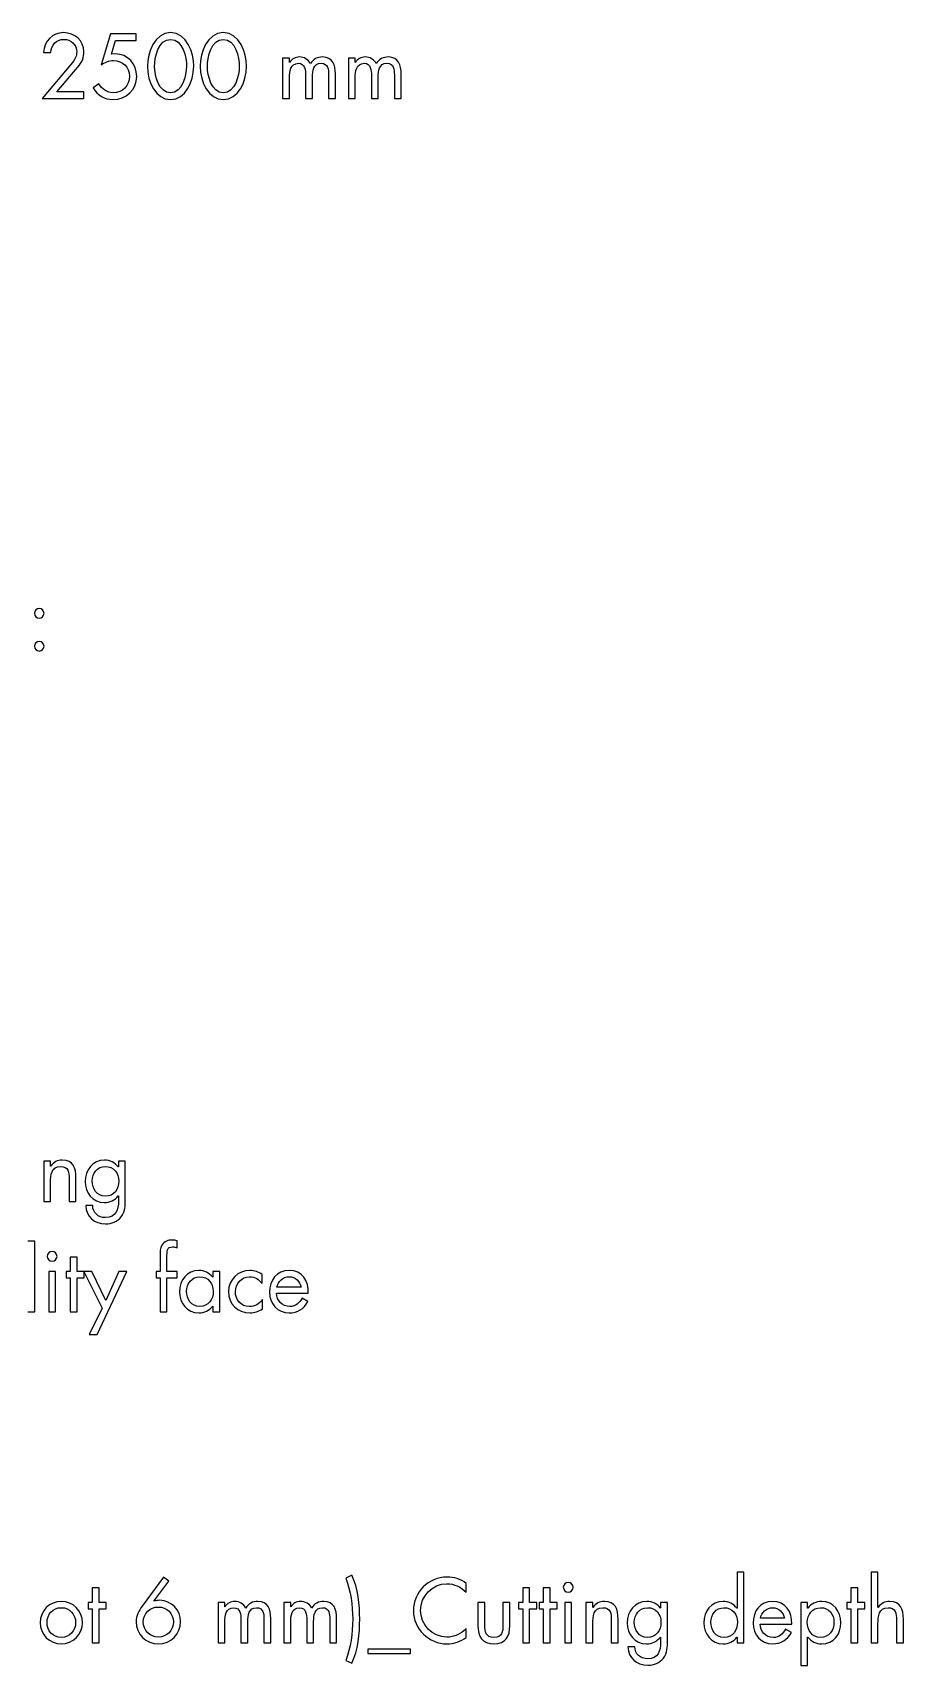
# Model space of a CAD drawing. Extents: x 150 to 6088, y 37 to 2750.
# Drawn here: x 5478 to 6088, y 140 to 1283 of the extents above; entities that cross this region are included whole.
import ezdxf

# ---------------------------------------------------------------- set-up
doc = ezdxf.new("R2010")
doc.units = 0
doc.layers.add('00_Layout', color=7, linetype='CONTINUOUS')

msp = doc.modelspace()

# ---------------------------------------------------------------- linework, layer by layer
at = {"layer": '00_Layout', "color": 7}
for p, q in [((5532.633173, 1282.252845), (5526.096392, 1260.602885)), ((5550.625066, 1282.252845), (5532.633173, 1282.252845)), ((5550.625066, 1277.575022), (5550.625066, 1282.252845)), ((5574.673786, 1283.032465), (5574.673786, 1283.032465)), ((5611.616683, 1283.032465), (5611.616683, 1283.032465)), ((5485.854942, 1269.05895), (5490.892598, 1269.05895)), ((5533.232983, 1267.919498), (5536.171703, 1277.575022)), ((5536.171703, 1277.575022), (5550.625066, 1277.575022)), ((5574.673786, 1278.354642), (5574.673786, 1278.354642)), ((5611.616683, 1278.354642), (5611.616683, 1278.354642)), ((5505.945769, 1262.042215), (5484.775444, 1237.033826)), ((5494.970876, 1241.71165), (5510.623592, 1260.123117)), ((5535.931727, 1268.159369), (5533.232983, 1267.919498)), ((5657.914962, 1265.220727), (5653.117282, 1265.220727)), ((5653.117282, 1265.220727), (5653.117282, 1237.033826)), ((5657.914962, 1262.162151), (5657.914962, 1265.220727)), ((5658.035082, 1262.162151), (5657.914962, 1262.162151)), ((5703.973793, 1265.220727), (5699.175849, 1265.220727)), ((5699.175849, 1265.220727), (5699.175849, 1237.033826)), ((5703.973793, 1262.162151), (5703.973793, 1265.220727)), ((5704.093649, 1262.162151), (5703.973793, 1262.162151)), ((5524.536941, 1247.229073), (5520.518987, 1244.350413)), ((5657.914962, 1237.033826), (5657.914962, 1251.607045)), ((5669.189891, 1253.046375), (5669.189891, 1237.033826)), ((5673.98757, 1237.033826), (5673.98757, 1251.966877)), ((5685.2625, 1253.406208), (5685.2625, 1237.033826)), ((5690.060179, 1237.033826), (5690.060179, 1254.185854)), ((5703.973793, 1237.033826), (5703.973793, 1251.607045)), ((5715.248458, 1253.046375), (5715.248458, 1237.033826)), ((5720.046137, 1237.033826), (5720.046137, 1251.966877)), ((5731.321067, 1253.406208), (5731.321067, 1237.033826)), ((5736.118746, 1237.033826), (5736.118746, 1254.185854)), ((5484.775444, 1237.033826), (5514.042001, 1237.033826)), ((5514.042001, 1241.71165), (5494.970876, 1241.71165)), ((5514.042001, 1237.033826), (5514.042001, 1241.71165)), ((5653.117282, 1237.033826), (5657.914962, 1237.033826)), ((5669.189891, 1237.033826), (5673.98757, 1237.033826)), ((5685.2625, 1237.033826), (5690.060179, 1237.033826)), ((5699.175849, 1237.033826), (5703.973793, 1237.033826)), ((5715.248458, 1237.033826), (5720.046137, 1237.033826)), ((5731.321067, 1237.033826), (5736.118746, 1237.033826)), ((5482.736305, 879.8788), (5482.736305, 879.8788)), ((5482.736305, 856.849464), (5482.736305, 856.849464)), ((5490.712681, 492.977554), (5485.914738, 492.977554)), ((5485.914738, 492.977554), (5485.914738, 464.790653)), ((5490.712681, 489.559145), (5490.712681, 492.977554)), ((5543.008257, 492.977554), (5538.210578, 492.977554)), ((5538.210578, 492.977554), (5538.210578, 488.959441)), ((5543.008257, 466.170002), (5543.008257, 492.977554)), ((5490.832537, 489.559145), (5490.712681, 489.559145)), ((5503.666653, 480.683266), (5503.666653, 464.790653)), ((5508.464332, 464.790653), (5508.464332, 481.522867)), ((5528.974788, 489.319274), (5528.974788, 489.319274)), ((5538.210578, 488.959441), (5538.090722, 488.959441)), ((5490.712681, 464.790653), (5490.712681, 478.164438)), ((5538.090722, 468.68883), (5538.210578, 468.68883)), ((5538.210578, 468.68883), (5538.210578, 465.330402)), ((5485.914738, 464.790653), (5490.712681, 464.790653)), ((5503.666653, 464.790653), (5508.464332, 464.790653)), ((5520.15889, 462.031928), (5515.361211, 462.031928)), ((5479.557872, 437.043383), (5474.760193, 437.043383)), ((5479.557872, 387.566328), (5479.557872, 437.043383)), ((5579.291549, 432.365533), (5579.291549, 437.223299)), ((5491.792179, 429.786751), (5491.792179, 429.786751)), ((5509.244058, 425.888547), (5504.446379, 425.888547)), ((5504.446379, 425.888547), (5504.446379, 415.753255)), ((5509.244058, 415.753255), (5509.244058, 425.888547)), ((5567.357015, 426.968045), (5567.357015, 415.753255)), ((5572.154958, 415.753255), (5572.154958, 425.288818)), ((5494.191151, 415.753255), (5489.393207, 415.753255)), ((5489.393207, 415.753255), (5489.393207, 387.566328)), ((5494.191151, 387.566328), (5494.191151, 415.753255)), ((5504.446379, 415.753255), (5501.507658, 415.753255)), ((5501.507658, 415.753255), (5501.507658, 411.315303)), ((5514.281713, 415.753255), (5509.244058, 415.753255)), ((5519.499285, 415.753255), (5513.921881, 415.753255)), ((5513.921881, 415.753255), (5526.875853, 390.205091)), ((5514.281713, 411.315303), (5514.281713, 415.753255)), ((5529.454741, 395.542625), (5519.499285, 415.753255)), ((5523.217467, 371.733669), (5544.027959, 415.753255)), ((5538.570411, 415.753255), (5529.454741, 395.542625)), ((5544.027959, 415.753255), (5538.570411, 415.753255)), ((5567.357015, 415.753255), (5564.718331, 415.753255)), ((5564.718331, 415.753255), (5564.718331, 411.315303)), ((5579.291549, 415.753255), (5572.154958, 415.753255)), ((5579.291549, 411.315303), (5579.291549, 415.753255)), ((5595.064386, 412.094949), (5595.064386, 412.094949)), ((5604.299911, 411.735116), (5604.180055, 411.735116)), ((5609.097855, 415.753255), (5604.299911, 415.753255)), ((5604.299911, 415.753255), (5604.299911, 411.735116)), ((5609.097855, 387.566328), (5609.097855, 415.753255)), ((5638.903897, 407.357144), (5638.903897, 413.714195)), ((5501.507658, 411.315303), (5504.446379, 411.315303)), ((5504.446379, 411.315303), (5504.446379, 387.566328)), ((5509.244058, 411.315303), (5514.281713, 411.315303)), ((5509.244058, 387.566328), (5509.244058, 411.315303)), ((5564.718331, 411.315303), (5567.357015, 411.315303)), ((5567.357015, 411.315303), (5567.357015, 387.566328)), ((5572.154958, 411.315303), (5579.291549, 411.315303)), ((5572.154958, 387.566328), (5572.154958, 411.315303)), ((5638.784041, 407.357144), (5638.903897, 407.357144)), ((5648.919148, 400.640261), (5671.04885, 400.640261)), ((5666.011194, 404.718355), (5649.159124, 404.718355)), ((5526.875853, 390.205091), (5517.760183, 371.733669)), ((5604.180055, 391.464505), (5604.299911, 391.464505)), ((5604.299911, 391.464505), (5604.299911, 387.566328)), ((5639.083813, 396.082374), (5638.963957, 396.082374)), ((5639.083813, 389.665342), (5639.083813, 396.082374)), ((5670.809138, 394.703024), (5666.730859, 397.041936)), ((5474.760193, 387.566328), (5479.557872, 387.566328)), ((5489.393207, 387.566328), (5494.191151, 387.566328)), ((5504.446379, 387.566328), (5509.244058, 387.566328)), ((5567.357015, 387.566328), (5572.154958, 387.566328)), ((5604.299911, 387.566328), (5609.097855, 387.566328)), ((5517.760183, 371.733669), (5523.217467, 371.733669)), ((5569.695926, 201.892043), (5554.70308, 181.441516)), ((5563.039024, 185.039841), (5573.474433, 199.073337)), ((5573.474433, 199.073337), (5569.695926, 201.892043)), ((5701.634881, 203.151457), (5697.376686, 201.112397)), ((5781.697624, 191.216976), (5781.697624, 197.454091)), ((5853.004529, 198.113775), (5853.004529, 198.113775)), ((5976.067526, 205.370433), (5971.269583, 205.370433)), ((5971.269583, 205.370433), (5971.269583, 180.062167)), ((5976.067526, 155.893378), (5976.067526, 205.370433)), ((6065.066023, 205.370433), (6065.066023, 155.893378)), ((6069.863966, 205.370433), (6065.066023, 205.370433)), ((6069.863966, 180.781832), (6069.863966, 205.370433)), ((5519.859118, 184.080306), (5516.920397, 184.080306)), ((5516.920397, 184.080306), (5516.920397, 179.642353)), ((5524.656797, 194.215598), (5519.859118, 194.215598)), ((5519.859118, 194.215598), (5519.859118, 184.080306)), ((5524.656797, 184.080306), (5524.656797, 194.215598)), ((5529.694453, 184.080306), (5524.656797, 184.080306)), ((5529.694453, 179.642353), (5529.694453, 184.080306)), ((5563.159145, 184.919906), (5563.039024, 185.039841)), ((5612.696181, 184.080306), (5607.898237, 184.080306)), ((5607.898237, 184.080306), (5607.898237, 155.893378)), ((5612.696181, 181.021702), (5612.696181, 184.080306)), ((5658.754747, 184.080306), (5653.956804, 184.080306)), ((5653.956804, 184.080306), (5653.956804, 155.893378)), ((5658.754747, 181.021702), (5658.754747, 184.080306)), ((5794.65186, 184.080306), (5789.853917, 184.080306)), ((5789.853917, 184.080306), (5789.853917, 167.827833)), ((5794.65186, 168.367582), (5794.65186, 184.080306)), ((5812.163535, 184.080306), (5807.365856, 184.080306)), ((5807.365856, 184.080306), (5807.365856, 168.367582)), ((5812.163535, 167.827833), (5812.163535, 184.080306)), ((5821.159349, 184.080306), (5818.220892, 184.080306)), ((5818.220892, 184.080306), (5818.220892, 179.642353)), ((5825.957292, 194.215598), (5821.159349, 194.215598)), ((5821.159349, 194.215598), (5821.159349, 184.080306)), ((5825.957292, 184.080306), (5825.957292, 194.215598)), ((5830.994948, 184.080306), (5825.957292, 184.080306)), ((5830.994948, 179.642353), (5830.994948, 184.080306)), ((5835.552651, 184.080306), (5832.61393, 184.080306)), ((5832.61393, 184.080306), (5832.61393, 179.642353)), ((5840.350594, 194.215598), (5835.552651, 194.215598)), ((5835.552651, 194.215598), (5835.552651, 184.080306)), ((5840.350594, 184.080306), (5840.350594, 194.215598)), ((5845.38825, 184.080306), (5840.350594, 184.080306)), ((5845.38825, 179.642353), (5845.38825, 184.080306)), ((5855.403501, 184.080306), (5850.605557, 184.080306)), ((5850.605557, 184.080306), (5850.605557, 155.893378)), ((5855.403501, 155.893378), (5855.403501, 184.080306)), ((5870.216431, 184.080306), (5865.418752, 184.080306)), ((5865.418752, 184.080306), (5865.418752, 155.893378)), ((5870.216431, 180.66187), (5870.216431, 184.080306)), ((5922.512272, 184.080306), (5917.714593, 184.080306)), ((5917.714593, 184.080306), (5917.714593, 180.062167)), ((5922.512272, 157.272728), (5922.512272, 184.080306)), ((6020.626702, 184.080306), (6015.829023, 184.080306)), ((6015.829023, 184.080306), (6015.829023, 140.06072)), ((6020.626702, 180.062167), (6020.626702, 184.080306)), ((6050.912697, 184.080306), (6047.973976, 184.080306)), ((6047.973976, 184.080306), (6047.973976, 179.642353)), ((6055.710376, 194.215598), (6050.912697, 194.215598)), ((6050.912697, 194.215598), (6050.912697, 184.080306)), ((6055.710376, 184.080306), (6055.710376, 194.215598)), ((6060.748032, 184.080306), (6055.710376, 184.080306)), ((6060.748032, 179.642353), (6060.748032, 184.080306)), ((5498.209105, 180.421999), (5498.209105, 180.421999)), ((5516.920397, 179.642353), (5519.859118, 179.642353)), ((5519.859118, 179.642353), (5519.859118, 155.893378)), ((5524.656797, 179.642353), (5529.694453, 179.642353)), ((5524.656797, 155.893378), (5524.656797, 179.642353)), ((5612.816037, 181.021702), (5612.696181, 181.021702)), ((5623.970846, 171.905953), (5623.970846, 155.893378)), ((5640.043455, 172.265786), (5640.043455, 155.893378)), ((5644.841134, 155.893378), (5644.841134, 173.045405)), ((5658.874603, 181.021702), (5658.754747, 181.021702)), ((5670.029412, 171.905953), (5670.029412, 155.893378)), ((5686.102021, 172.265786), (5686.102021, 155.893378)), ((5690.8997, 155.893378), (5690.8997, 173.045405)), ((5818.220892, 179.642353), (5821.159349, 179.642353)), ((5821.159349, 179.642353), (5821.159349, 155.893378)), ((5825.957292, 179.642353), (5830.994948, 179.642353)), ((5825.957292, 155.893378), (5825.957292, 179.642353)), ((5832.61393, 179.642353), (5835.552651, 179.642353)), ((5835.552651, 179.642353), (5835.552651, 155.893378)), ((5840.350594, 179.642353), (5845.38825, 179.642353)), ((5840.350594, 155.893378), (5840.350594, 179.642353)), ((5870.336552, 180.66187), (5870.216431, 180.66187)), ((5883.170668, 171.785991), (5883.170668, 155.893378)), ((5887.968347, 155.893378), (5887.968347, 172.625618)), ((5908.478802, 180.421999), (5908.478802, 180.421999)), ((5917.714593, 180.062167), (5917.594472, 180.062167)), ((5962.034057, 180.421999), (5962.034057, 180.421999)), ((5971.269583, 180.062167), (5971.149727, 180.062167)), ((6004.434238, 173.045405), (5987.582168, 173.045405)), ((6020.746558, 180.062167), (6020.626702, 180.062167)), ((6029.562456, 180.421999), (6029.562456, 180.421999)), ((6047.973976, 179.642353), (6050.912697, 179.642353)), ((6050.912697, 179.642353), (6050.912697, 155.893378)), ((6055.710376, 179.642353), (6060.748032, 179.642353)), ((6055.710376, 155.893378), (6055.710376, 179.642353)), ((6069.983822, 180.66187), (6069.863966, 180.781832)), ((6082.817938, 171.785991), (6082.817938, 155.893378)), ((6087.615617, 155.893378), (6087.615617, 172.625618)), ((5612.696181, 155.893378), (5612.696181, 170.466623)), ((5628.768525, 155.893378), (5628.768525, 170.826456)), ((5658.754747, 155.893378), (5658.754747, 170.466623)), ((5674.827092, 155.893378), (5674.827092, 170.826456)), ((5781.697624, 159.551685), (5781.697624, 165.788773)), ((5870.216431, 155.893378), (5870.216431, 169.267164)), ((5987.342191, 168.967312), (6009.471893, 168.967312)), ((6009.232181, 163.030048), (6005.153903, 165.368986)), ((6069.863966, 155.893378), (6069.863966, 169.267164)), ((5498.209105, 155.113732), (5498.209105, 155.113732)), ((5519.859118, 155.893378), (5524.656797, 155.893378)), ((5566.157661, 159.791555), (5566.157661, 159.791555)), ((5607.898237, 155.893378), (5612.696181, 155.893378)), ((5623.970846, 155.893378), (5628.768525, 155.893378)), ((5640.043455, 155.893378), (5644.841134, 155.893378)), ((5653.956804, 155.893378), (5658.754747, 155.893378)), ((5670.029412, 155.893378), (5674.827092, 155.893378)), ((5686.102021, 155.893378), (5690.8997, 155.893378)), ((5742.655792, 151.395445), (5712.669834, 151.395445)), ((5712.669834, 151.395445), (5712.669834, 148.396849)), ((5742.655792, 148.396849), (5742.655792, 151.395445)), ((5821.159349, 155.893378), (5825.957292, 155.893378)), ((5835.552651, 155.893378), (5840.350594, 155.893378)), ((5850.605557, 155.893378), (5855.403501, 155.893378)), ((5865.418752, 155.893378), (5870.216431, 155.893378)), ((5883.170668, 155.893378), (5887.968347, 155.893378)), ((5899.662905, 153.134653), (5894.865226, 153.134653)), ((5917.594472, 159.791555), (5917.714593, 159.791555)), ((5917.714593, 159.791555), (5917.714593, 156.433127)), ((5971.149727, 159.791555), (5971.269583, 159.791555)), ((5971.269583, 159.791555), (5971.269583, 155.893378)), ((5971.269583, 155.893378), (5976.067526, 155.893378)), ((6020.626702, 140.06072), (6020.626702, 159.851536)), ((6020.626702, 159.851536), (6020.746558, 159.851536)), ((6050.912697, 155.893378), (6055.710376, 155.893378)), ((6065.066023, 155.893378), (6069.863966, 155.893378)), ((6082.817938, 155.893378), (6087.615617, 155.893378)), ((5697.376686, 143.53911), (5701.634881, 141.50005)), ((5712.669834, 148.396849), (5742.655792, 148.396849)), ((6015.829023, 140.06072), (6020.626702, 140.06072))]:
    msp.add_line(p, q, dxfattribs=at)
for points in [[(5499.828616, 1283.032465), (5491.852239, 1283.032465), (5486.034858, 1276.975293), (5485.854942, 1269.05895)], [(5514.042001, 1269.65868), (5514.042001, 1277.515041), (5507.385099, 1283.032465), (5499.828616, 1283.032465)], [(5574.673786, 1283.032465), (5563.21894, 1283.032465), (5558.481321, 1268.879034), (5558.481321, 1259.583342)], [(5590.866251, 1259.583342), (5590.866251, 1268.879034), (5586.128368, 1283.032465), (5574.673786, 1283.032465)], [(5611.616683, 1283.032465), (5600.161837, 1283.032465), (5595.423954, 1268.879034), (5595.423954, 1259.583342)], [(5627.809148, 1259.583342), (5627.809148, 1268.879034), (5623.071264, 1283.032465), (5611.616683, 1283.032465)], [(5490.892598, 1269.05895), (5491.012718, 1274.336503), (5494.550983, 1278.354642), (5500.008532, 1278.354642)], [(5500.008532, 1278.354642), (5504.926067, 1278.354642), (5509.004346, 1274.636381), (5509.004346, 1269.598699)], [(5509.004346, 1269.598699), (5509.004346, 1266.660084), (5507.744932, 1264.201211), (5505.945769, 1262.042215)], [(5510.623592, 1260.123117), (5512.962504, 1262.821861), (5514.042001, 1266.000373), (5514.042001, 1269.65868)], [(5563.518977, 1259.343471), (5563.398857, 1265.760503), (5566.157661, 1278.354642), (5574.673786, 1278.354642)], [(5574.673786, 1278.354642), (5583.189912, 1278.354642), (5585.948451, 1265.760503), (5585.828595, 1259.343471)], [(5600.461609, 1259.343471), (5600.341753, 1265.760503), (5603.100558, 1278.354642), (5611.616683, 1278.354642)], [(5611.616683, 1278.354642), (5620.132544, 1278.354642), (5622.891348, 1265.760503), (5622.771492, 1259.343471)], [(5526.096392, 1260.602885), (5528.675015, 1262.282112), (5531.553676, 1263.481545), (5534.672313, 1263.481545)], [(5534.672313, 1263.481545), (5540.969382, 1263.481545), (5545.947242, 1258.923658), (5545.947242, 1252.506626)], [(5550.984898, 1252.386691), (5550.984898, 1261.142634), (5544.867745, 1268.159369), (5535.931727, 1268.159369)], [(5558.481321, 1259.583342), (5558.481321, 1248.428533), (5564.358498, 1236.25418), (5574.673786, 1236.25418)], [(5574.673786, 1240.932004), (5566.337577, 1240.932004), (5563.638833, 1252.986421), (5563.518977, 1259.343471)], [(5574.673786, 1236.25418), (5584.989074, 1236.25418), (5590.866251, 1248.428533), (5590.866251, 1259.583342)], [(5585.828595, 1259.343471), (5585.708739, 1252.986421), (5583.009995, 1240.932004), (5574.673786, 1240.932004)], [(5595.423954, 1259.583342), (5595.423954, 1248.428533), (5601.301395, 1236.25418), (5611.616683, 1236.25418)], [(5611.616683, 1240.932004), (5603.280474, 1240.932004), (5600.58173, 1252.986421), (5600.461609, 1259.343471)], [(5611.616683, 1236.25418), (5621.931707, 1236.25418), (5627.809148, 1248.428533), (5627.809148, 1259.583342)], [(5622.771492, 1259.343471), (5622.651372, 1252.986421), (5619.952627, 1240.932004), (5611.616683, 1240.932004)], [(5657.914962, 1251.607045), (5657.914962, 1255.865081), (5658.514771, 1261.562447), (5664.152236, 1261.562447)], [(5664.81184, 1266.000373), (5661.93318, 1266.000373), (5659.534208, 1264.501062), (5658.035082, 1262.162151)], [(5664.152236, 1261.562447), (5668.769998, 1261.562447), (5669.189891, 1256.524765), (5669.189891, 1253.046375)], [(5672.608301, 1261.32255), (5671.10891, 1264.261191), (5668.110394, 1266.000373), (5664.81184, 1266.000373)], [(5681.064365, 1266.000373), (5677.645956, 1266.000373), (5674.287343, 1264.441108), (5672.608301, 1261.32255)], [(5673.98757, 1251.966877), (5673.98757, 1256.224914), (5674.58738, 1261.562447), (5680.104724, 1261.562447)], [(5680.104724, 1261.562447), (5685.022524, 1261.562447), (5685.2625, 1257.064514), (5685.2625, 1253.406208)], [(5690.060179, 1254.185854), (5690.060179, 1260.123117), (5688.261017, 1266.000373), (5681.064365, 1266.000373)], [(5703.973793, 1251.607045), (5703.973793, 1255.865081), (5704.573337, 1261.562447), (5710.210802, 1261.562447)], [(5710.870407, 1266.000373), (5707.991747, 1266.000373), (5705.593039, 1264.501062), (5704.093649, 1262.162151)], [(5710.210802, 1261.562447), (5714.828565, 1261.562447), (5715.248458, 1256.524765), (5715.248458, 1253.046375)], [(5718.666867, 1261.32255), (5717.167477, 1264.261191), (5714.16896, 1266.000373), (5710.870407, 1266.000373)], [(5727.122932, 1266.000373), (5723.704523, 1266.000373), (5720.346174, 1264.441108), (5718.666867, 1261.32255)], [(5720.046137, 1251.966877), (5720.046137, 1256.224914), (5720.645946, 1261.562447), (5726.16329, 1261.562447)], [(5726.16329, 1261.562447), (5731.08109, 1261.562447), (5731.321067, 1257.064514), (5731.321067, 1253.406208)], [(5736.118746, 1254.185854), (5736.118746, 1260.123117), (5734.319583, 1266.000373), (5727.122932, 1266.000373)], [(5534.552457, 1240.932004), (5530.234466, 1240.932004), (5526.57608, 1243.570793), (5524.536941, 1247.229073)], [(5534.372541, 1236.25418), (5543.608066, 1236.25418), (5550.984898, 1243.031044), (5550.984898, 1252.386691)], [(5545.947242, 1252.506626), (5545.947242, 1245.909705), (5541.209359, 1240.932004), (5534.552457, 1240.932004)], [(5520.518987, 1244.350413), (5523.517504, 1239.252776), (5528.435303, 1236.25418), (5534.372541, 1236.25418)], [(5482.736305, 879.8788), (5480.877082, 879.8788), (5479.377691, 878.379489), (5479.377691, 876.580326)], [(5479.377691, 876.580326), (5479.377691, 874.721182), (5480.877082, 873.161917), (5482.736305, 873.161917)], [(5486.094654, 876.580326), (5486.094654, 878.379489), (5484.595263, 879.8788), (5482.736305, 879.8788)], [(5482.736305, 873.161917), (5484.595263, 873.161917), (5486.094654, 874.721182), (5486.094654, 876.580326)], [(5482.736305, 856.849464), (5480.877082, 856.849464), (5479.377691, 855.350179), (5479.377691, 853.551016)], [(5479.377691, 853.551016), (5479.377691, 851.691873), (5480.877082, 850.13258), (5482.736305, 850.13258)], [(5486.094654, 853.551016), (5486.094654, 855.350179), (5484.595263, 856.849464), (5482.736305, 856.849464)], [(5482.736305, 850.13258), (5484.595263, 850.13258), (5486.094654, 851.691873), (5486.094654, 853.551016)], [(5498.868974, 493.7572), (5495.390504, 493.7572), (5492.811616, 492.257889), (5490.832537, 489.559145)], [(5508.464332, 481.522867), (5508.464332, 488.119814), (5506.66517, 493.7572), (5498.868974, 493.7572)], [(5528.495099, 493.7572), (5520.15889, 493.7572), (5514.881522, 486.680484), (5514.881522, 478.764168)], [(5538.090722, 488.959441), (5535.811606, 492.018018), (5532.393197, 493.7572), (5528.495099, 493.7572)], [(5490.712681, 478.164438), (5490.712681, 483.202094), (5491.132574, 489.319274), (5497.729416, 489.319274)], [(5497.729416, 489.319274), (5503.306821, 489.319274), (5503.666653, 485.241154), (5503.666653, 480.683266)], [(5519.799058, 479.183955), (5519.799058, 484.461508), (5523.397383, 489.319274), (5528.974788, 489.319274)], [(5528.974788, 489.319274), (5534.912025, 489.319274), (5538.450555, 484.761386), (5538.450555, 479.124001)], [(5514.881522, 478.764168), (5514.881522, 470.907806), (5520.099094, 464.011007), (5528.315183, 464.011007)], [(5529.034848, 468.448933), (5523.037551, 468.448933), (5519.799058, 473.666531), (5519.799058, 479.183955)], [(5528.315183, 464.011007), (5532.093425, 464.011007), (5535.811606, 465.750189), (5538.090722, 468.68883)], [(5538.450555, 479.124001), (5538.450555, 473.426634), (5535.212062, 468.448933), (5529.034848, 468.448933)], [(5515.361211, 462.031928), (5515.541127, 454.055631), (5521.358508, 449.07793), (5529.214764, 449.07793)], [(5529.154704, 453.515882), (5523.997192, 453.515882), (5520.21895, 456.814329), (5520.15889, 462.031928)], [(5538.210578, 465.330402), (5538.210578, 458.973351), (5536.591332, 453.515882), (5529.154704, 453.515882)], [(5540.129597, 454.055631), (5543.008257, 457.773892), (5543.008257, 461.672095), (5543.008257, 466.170002)], [(5529.214764, 449.07793), (5533.412899, 449.07793), (5537.490913, 450.697176), (5540.129597, 454.055631)], [(5575.87314, 437.823002), (5572.99448, 437.823002), (5570.175879, 436.803486), (5568.616429, 434.284658)], [(5579.291549, 437.223299), (5578.151991, 437.583132), (5577.012698, 437.823002), (5575.87314, 437.823002)], [(5491.792179, 429.786751), (5489.932956, 429.786751), (5488.37377, 428.227459), (5488.37377, 426.368315)], [(5488.37377, 426.368315), (5488.37377, 424.449217), (5489.932956, 422.949906), (5491.792179, 422.949906)], [(5495.210588, 426.368315), (5495.210588, 428.227459), (5493.651402, 429.786751), (5491.792179, 429.786751)], [(5491.792179, 422.949906), (5493.651402, 422.949906), (5495.210588, 424.449217), (5495.210588, 426.368315)], [(5568.616429, 434.284658), (5567.357015, 432.245598), (5567.357015, 429.306957), (5567.357015, 426.968045)], [(5572.154958, 425.288818), (5572.154958, 430.266519), (5572.154958, 433.025244), (5576.053056, 433.025244)], [(5576.053056, 433.025244), (5577.25241, 433.025244), (5578.212052, 432.725366), (5579.291549, 432.365533)], [(5594.524637, 416.532875), (5586.068307, 416.532875), (5580.970856, 409.636075), (5580.970856, 401.599824)], [(5585.888391, 401.959656), (5585.888391, 407.237209), (5589.486717, 412.094949), (5595.064386, 412.094949)], [(5604.180055, 411.735116), (5601.841144, 414.733712), (5598.362674, 416.532875), (5594.524637, 416.532875)], [(5595.064386, 412.094949), (5601.001623, 412.094949), (5604.539888, 407.537061), (5604.539888, 401.899675)], [(5630.207855, 416.532875), (5621.931707, 416.532875), (5615.154948, 410.055889), (5615.154948, 401.659778)], [(5620.072483, 401.659778), (5620.072483, 407.297164), (5624.210558, 412.094949), (5630.027939, 412.094949)], [(5630.027939, 412.094949), (5633.806181, 412.094949), (5636.564985, 410.175824), (5638.784041, 407.357144)], [(5638.903897, 413.714195), (5636.385069, 415.513358), (5633.266432, 416.532875), (5630.207855, 416.532875)], [(5657.67525, 416.532875), (5648.859352, 416.532875), (5644.001613, 409.636075), (5644.001613, 401.299946)], [(5649.159124, 404.718355), (5649.758934, 408.796475), (5653.596971, 412.094949), (5657.735045, 412.094949)], [(5671.04885, 400.640261), (5671.528803, 409.036372), (5666.730859, 416.532875), (5657.67525, 416.532875)], [(5657.735045, 412.094949), (5661.93318, 412.094949), (5665.351589, 408.796475), (5666.011194, 404.718355)], [(5580.970856, 401.599824), (5580.970856, 393.803416), (5586.188428, 386.786682), (5594.464577, 386.786682)], [(5595.124181, 391.224634), (5589.126884, 391.224634), (5585.888391, 396.442206), (5585.888391, 401.959656)], [(5604.539888, 401.899675), (5604.539888, 396.202309), (5601.301395, 391.224634), (5595.124181, 391.224634)], [(5615.154948, 401.659778), (5615.154948, 393.143732), (5621.631934, 386.786682), (5630.147795, 386.786682)], [(5629.787962, 391.224634), (5623.910786, 391.224634), (5620.072483, 396.082374), (5620.072483, 401.659778)], [(5644.001613, 401.299946), (5644.001613, 393.203713), (5649.399101, 386.786682), (5657.795106, 386.786682)], [(5658.154938, 391.224634), (5652.69739, 391.224634), (5648.979208, 395.422689), (5648.919148, 400.640261)], [(5594.464577, 386.786682), (5598.422735, 386.786682), (5601.721288, 388.345974), (5604.180055, 391.464505)], [(5638.963957, 396.082374), (5636.625045, 393.023797), (5633.806181, 391.224634), (5629.787962, 391.224634)], [(5630.147795, 386.786682), (5633.506408, 386.786682), (5636.325009, 387.806198), (5639.083813, 389.665342)], [(5657.795106, 386.786682), (5663.552426, 386.786682), (5668.110394, 389.665342), (5670.809138, 394.703024)], [(5666.730859, 397.041936), (5664.871901, 393.683481), (5662.232952, 391.224634), (5658.154938, 391.224634)], [(5697.376686, 201.112397), (5700.795096, 192.056603), (5702.17463, 182.161181), (5702.17463, 172.32574)], [(5707.092165, 172.32574), (5707.092165, 182.041246), (5705.832751, 194.215598), (5701.634881, 203.151457)], [(5768.203903, 201.892043), (5755.249931, 201.892043), (5744.634871, 191.276957), (5744.634871, 178.322958)], [(5749.672527, 178.502875), (5749.672527, 188.458277), (5757.828819, 197.214194), (5767.904131, 197.214194)], [(5767.904131, 197.214194), (5773.121703, 197.214194), (5778.099298, 194.935263), (5781.697624, 191.216976)], [(5781.697624, 197.454091), (5777.67967, 200.452713), (5773.241559, 201.892043), (5768.203903, 201.892043)], [(5853.004529, 198.113775), (5851.145306, 198.113775), (5849.58612, 196.554509), (5849.58612, 194.695366)], [(5849.58612, 194.695366), (5849.58612, 192.776268), (5851.145306, 191.276957), (5853.004529, 191.276957)], [(5856.422939, 194.695366), (5856.422939, 196.554509), (5854.863752, 198.113775), (5853.004529, 198.113775)], [(5853.004529, 191.276957), (5854.863752, 191.276957), (5856.422939, 192.776268), (5856.422939, 194.695366)], [(5498.209105, 184.859925), (5489.932956, 184.859925), (5483.39591, 178.203023), (5483.39591, 169.926848)], [(5513.022299, 169.926848), (5513.022299, 178.203023), (5506.485253, 184.859925), (5498.209105, 184.859925)], [(5565.078163, 185.399674), (5564.418559, 185.279739), (5563.758689, 185.159803), (5563.159145, 184.919906)], [(5567.117303, 185.57959), (5566.457433, 185.57959), (5565.737768, 185.519636), (5565.078163, 185.399674)], [(5581.750581, 170.646539), (5581.750581, 178.802753), (5575.333391, 185.57959), (5567.117303, 185.57959)], [(5619.592795, 184.859925), (5616.714135, 184.859925), (5614.315427, 183.36064), (5612.816037, 181.021702)], [(5627.389255, 180.182102), (5625.889865, 183.120743), (5622.891348, 184.859925), (5619.592795, 184.859925)], [(5635.84532, 184.859925), (5632.426911, 184.859925), (5629.068562, 183.30066), (5627.389255, 180.182102)], [(5644.841134, 173.045405), (5644.841134, 178.982669), (5643.041971, 184.859925), (5635.84532, 184.859925)], [(5665.651361, 184.859925), (5662.772701, 184.859925), (5660.373994, 183.36064), (5658.874603, 181.021702)], [(5673.447822, 180.182102), (5671.948431, 183.120743), (5668.949915, 184.859925), (5665.651361, 184.859925)], [(5681.903887, 184.859925), (5678.485477, 184.859925), (5675.127128, 183.30066), (5673.447822, 180.182102)], [(5690.8997, 173.045405), (5690.8997, 178.982669), (5689.100538, 184.859925), (5681.903887, 184.859925)], [(5878.372724, 184.859925), (5874.894255, 184.859925), (5872.315631, 183.36064), (5870.336552, 180.66187)], [(5887.968347, 172.625618), (5887.968347, 179.22254), (5886.169184, 184.859925), (5878.372724, 184.859925)], [(5907.999114, 184.859925), (5899.662905, 184.859925), (5894.385273, 177.783209), (5894.385273, 169.866893)], [(5917.594472, 180.062167), (5915.315621, 183.120743), (5911.897212, 184.859925), (5907.999114, 184.859925)], [(5961.494308, 184.859925), (5953.038243, 184.859925), (5947.940527, 177.963126), (5947.940527, 169.926848)], [(5971.149727, 180.062167), (5968.870875, 183.060762), (5965.27255, 184.859925), (5961.494308, 184.859925)], [(5996.098293, 184.859925), (5987.282396, 184.859925), (5982.424656, 177.963126), (5982.424656, 169.626996)], [(6009.471893, 168.967312), (6009.951847, 177.363422), (6005.153903, 184.859925), (5996.098293, 184.859925)], [(6030.462037, 184.859925), (6026.56394, 184.859925), (6023.08547, 183.180724), (6020.746558, 180.062167)], [(6043.955758, 169.926848), (6043.955758, 177.723255), (6038.738186, 184.859925), (6030.462037, 184.859925)], [(6078.019994, 184.859925), (6074.541789, 184.859925), (6071.962901, 183.36064), (6069.983822, 180.66187)], [(6087.615617, 172.625618), (6087.615617, 179.22254), (6085.816455, 184.859925), (6078.019994, 184.859925)], [(5488.193853, 169.986829), (5488.193853, 175.684195), (5492.271867, 180.421999), (5498.209105, 180.421999)], [(5498.209105, 180.421999), (5504.146342, 180.421999), (5508.22462, 175.684195), (5508.22462, 169.986829)], [(5554.70308, 181.441516), (5552.423964, 178.263004), (5550.565005, 174.724633), (5550.565005, 170.586558)], [(5555.602661, 170.466623), (5555.602661, 176.343879), (5560.280484, 180.901767), (5566.157661, 180.901767)], [(5566.157661, 180.901767), (5571.975042, 180.901767), (5576.712926, 176.343879), (5576.712926, 170.466623)], [(5612.696181, 170.466623), (5612.696181, 174.724633), (5613.295725, 180.421999), (5618.93319, 180.421999)], [(5618.93319, 180.421999), (5623.550953, 180.421999), (5623.970846, 175.384317), (5623.970846, 171.905953)], [(5628.768525, 170.826456), (5628.768525, 175.084465), (5629.368334, 180.421999), (5634.885678, 180.421999)], [(5634.885678, 180.421999), (5639.803478, 180.421999), (5640.043455, 175.924066), (5640.043455, 172.265786)], [(5658.754747, 170.466623), (5658.754747, 174.724633), (5659.354292, 180.421999), (5664.991757, 180.421999)], [(5664.991757, 180.421999), (5669.60952, 180.421999), (5670.029412, 175.384317), (5670.029412, 171.905953)], [(5674.827092, 170.826456), (5674.827092, 175.084465), (5675.426901, 180.421999), (5680.944245, 180.421999)], [(5680.944245, 180.421999), (5685.862045, 180.421999), (5686.102021, 175.924066), (5686.102021, 172.265786)], [(5702.17463, 172.32574), (5702.17463, 162.4903), (5700.795096, 152.594904), (5697.376686, 143.53911)], [(5701.634881, 141.50005), (5705.832751, 150.435909), (5707.092165, 162.610261), (5707.092165, 172.32574)], [(5744.634871, 178.322958), (5744.634871, 165.488922), (5755.429848, 155.113732), (5768.203903, 155.113732)], [(5768.023987, 159.791555), (5757.88888, 159.791555), (5749.672527, 168.547498), (5749.672527, 178.502875)], [(5870.216431, 169.267164), (5870.216431, 174.304819), (5870.636324, 180.421999), (5877.233431, 180.421999)], [(5877.233431, 180.421999), (5882.810835, 180.421999), (5883.170668, 176.343879), (5883.170668, 171.785991)], [(5899.303072, 170.286707), (5899.303072, 175.564233), (5902.901398, 180.421999), (5908.478802, 180.421999)], [(5908.478802, 180.421999), (5914.41604, 180.421999), (5917.954305, 175.864111), (5917.954305, 170.226726)], [(5952.858327, 170.286707), (5952.858327, 175.564233), (5956.456652, 180.421999), (5962.034057, 180.421999)], [(5962.034057, 180.421999), (5967.971294, 180.421999), (5971.509559, 175.864111), (5971.509559, 170.226726)], [(5987.582168, 173.045405), (5988.181977, 177.123525), (5992.020015, 180.421999), (5996.158089, 180.421999)], [(5996.158089, 180.421999), (6000.356224, 180.421999), (6003.774633, 177.123525), (6004.434238, 173.045405)], [(6020.386726, 170.286707), (6020.386726, 175.564233), (6023.985051, 180.421999), (6029.562456, 180.421999)], [(6029.562456, 180.421999), (6035.499693, 180.421999), (6039.038223, 175.864111), (6039.038223, 170.226726)], [(6069.863966, 169.267164), (6069.863966, 174.304819), (6070.283595, 180.421999), (6076.880701, 180.421999)], [(6076.880701, 180.421999), (6082.458106, 180.421999), (6082.817938, 176.343879), (6082.817938, 171.785991)], [(5483.39591, 169.926848), (5483.39591, 161.650699), (5489.993016, 155.113732), (5498.209105, 155.113732)], [(5498.209105, 159.551685), (5492.271867, 159.551685), (5488.193853, 164.229508), (5488.193853, 169.986829)], [(5508.22462, 169.986829), (5508.22462, 164.229508), (5504.146342, 159.551685), (5498.209105, 159.551685)], [(5498.209105, 155.113732), (5506.425458, 155.113732), (5513.022299, 161.650699), (5513.022299, 169.926848)], [(5550.565005, 170.586558), (5550.565005, 162.070513), (5557.58174, 155.113732), (5566.157661, 155.113732)], [(5566.157661, 159.791555), (5560.280484, 159.791555), (5555.602661, 164.58934), (5555.602661, 170.466623)], [(5566.157661, 155.113732), (5574.673786, 155.113732), (5581.750581, 162.010532), (5581.750581, 170.646539)], [(5576.712926, 170.466623), (5576.712926, 164.58934), (5572.035102, 159.791555), (5566.157661, 159.791555)], [(5781.697624, 165.788773), (5778.099298, 162.190448), (5773.121703, 159.791555), (5768.023987, 159.791555)], [(5789.853917, 167.827833), (5789.853917, 160.331304), (5792.672781, 155.113732), (5801.008726, 155.113732)], [(5801.008726, 159.551685), (5795.191609, 159.551685), (5794.65186, 163.629778), (5794.65186, 168.367582)], [(5807.365856, 168.367582), (5807.365856, 163.629778), (5806.826107, 159.551685), (5801.008726, 159.551685)], [(5801.008726, 155.113732), (5809.344935, 155.113732), (5812.163535, 160.331304), (5812.163535, 167.827833)], [(5894.385273, 169.866893), (5894.385273, 162.010532), (5899.602845, 155.113732), (5907.819198, 155.113732)], [(5908.538863, 159.551685), (5902.541565, 159.551685), (5899.303072, 164.769257), (5899.303072, 170.286707)], [(5917.954305, 170.226726), (5917.954305, 164.52936), (5914.715812, 159.551685), (5908.538863, 159.551685)], [(5947.940527, 169.926848), (5947.940527, 162.130467), (5953.158099, 155.113732), (5961.434248, 155.113732)], [(5962.093853, 159.551685), (5956.09682, 159.551685), (5952.858327, 164.769257), (5952.858327, 170.286707)], [(5971.509559, 170.226726), (5971.509559, 164.52936), (5968.271066, 159.551685), (5962.093853, 159.551685)], [(5982.424656, 169.626996), (5982.424656, 161.530764), (5987.822145, 155.113732), (5996.218149, 155.113732)], [(5996.577982, 159.551685), (5991.120433, 159.551685), (5987.402252, 163.749713), (5987.342191, 168.967312)], [(5996.218149, 155.113732), (6001.97547, 155.113732), (6006.533437, 157.992393), (6009.232181, 163.030048)], [(6005.153903, 165.368986), (6003.294944, 162.010532), (6000.655996, 159.551685), (5996.577982, 159.551685)], [(6029.622516, 159.551685), (6023.625219, 159.551685), (6020.386726, 164.769257), (6020.386726, 170.286707)], [(6039.038223, 170.226726), (6039.038223, 164.52936), (6035.79973, 159.551685), (6029.622516, 159.551685)], [(6030.402242, 155.113732), (6038.858307, 155.113732), (6043.955758, 161.890596), (6043.955758, 169.926848)], [(5768.203903, 155.113732), (5773.001847, 155.113732), (5777.799526, 156.732979), (5781.697624, 159.551685)], [(5894.865226, 153.134653), (5895.045142, 145.158356), (5900.862259, 140.180655), (5908.718779, 140.180655)], [(5908.658719, 144.618607), (5903.501207, 144.618607), (5899.722965, 147.917081), (5899.662905, 153.134653)], [(5907.819198, 155.113732), (5911.597439, 155.113732), (5915.315621, 156.852914), (5917.594472, 159.791555)], [(5917.714593, 156.433127), (5917.714593, 150.076077), (5916.095346, 144.618607), (5908.658719, 144.618607)], [(5919.633612, 145.158356), (5922.512272, 148.876617), (5922.512272, 152.774821), (5922.512272, 157.272728)], [(5961.434248, 155.113732), (5965.27255, 155.113732), (5968.810815, 156.732979), (5971.149727, 159.791555)], [(6020.746558, 159.851536), (6023.025674, 156.79296), (6026.56394, 155.113732), (6030.402242, 155.113732)], [(5908.718779, 140.180655), (5912.916649, 140.180655), (5916.994928, 141.799901), (5919.633612, 145.158356)]]:
    msp.add_open_spline(points, degree=3, dxfattribs=at)

doc.saveas('drawing.dxf')
